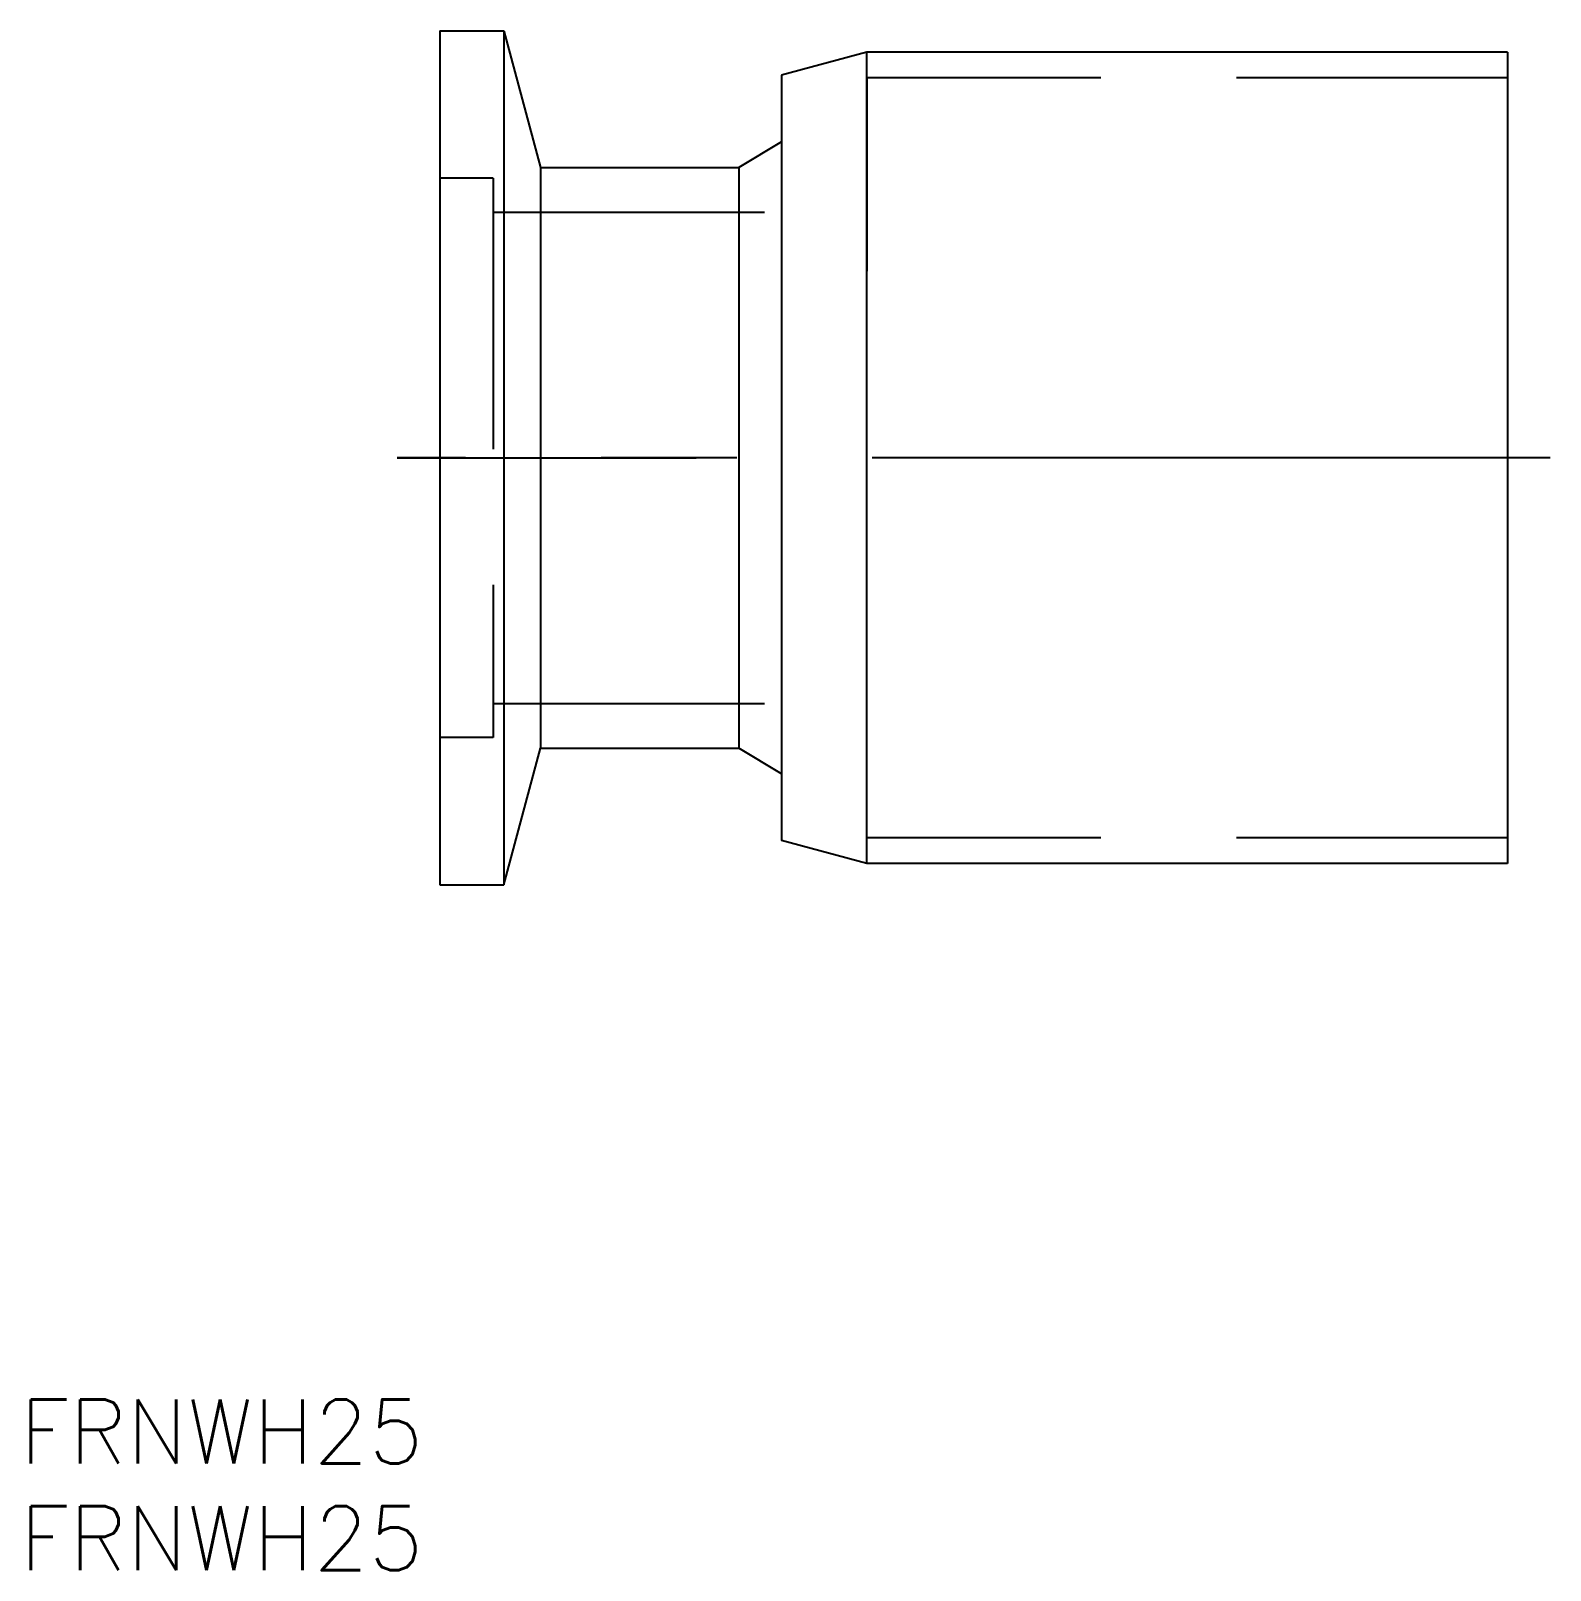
# Model space of a CAD drawing. Extents: x -19.2 to 52, y -52.1 to 20.
import ezdxf

# ---------------------------------------------------------------- set-up
doc = ezdxf.new("R2010")
doc.units = 0
doc.linetypes.add('CENTER', pattern=[50.8, 31.75, -6.35, 6.35, -6.35])
doc.linetypes.add('DASHED', pattern=[19.05, 12.7, -6.35])
doc.layers.get('0').update_dxf_attribs({"linetype": 'CONTINUOUS'})
doc.layers.add('CENTER', color=1, linetype='CENTER')
doc.styles.get("Standard").update_dxf_attribs({"font": 'txt.shx', "height": 3, "bigfont": 'bigfont.shx'})

# ---------------------------------------------------------------- blocks, each defined once
blk = doc.blocks.new('*U11')
at = {"color": 7, "linetype": 'CONTINUOUS'}
blk.add_text('FRNWH25', height=3, dxfattribs=at).set_placement((-19.677, -47.097))
blk = doc.blocks.new('*U12')
at = {"color": 7, "linetype": 'CONTINUOUS'}
blk.add_text('FRNWH25', height=3, dxfattribs=at).set_placement((-19.677, -52.097))

msp = doc.modelspace()

# ---------------------------------------------------------------- linework, layer by layer
at = {"color": 7, "linetype": 'CONTINUOUS'}
for p, q in [((0, 20), (0, -20)), ((0, 20), (3, 20)), ((3, 20), (3, -20)), ((3, 20), (4.715, 13.6)), ((20, 19), (16, 17.928)), ((50, 19), (20, 19)), ((20, -19), (20, 19)), ((50, 19), (50, -19)), ((16, 17.928), (16, -17.928)), ((16, 14.8), (14, 13.6)), ((4.715, 13.6), (4.715, -13.6)), ((4.715, 13.6), (14, 13.6)), ((14, 13.6), (14, -13.6)), ((3, -20), (4.715, -13.6)), ((4.715, -13.6), (14, -13.6)), ((16, -14.8), (14, -13.6)), ((20, -19), (16, -17.928)), ((50, -19), (20, -19)), ((0, -20), (3, -20))]:
    msp.add_line(p, q, dxfattribs=at)
at = {"color": 3, "linetype": 'DASHED'}
for p, q in [((20, 17.8), (20, 8.75)), ((50, 17.8), (20, 17.8)), ((2.5, 13.1), (0, 13.1)), ((2.5, 13.1), (2.5, -13.1)), ((2.5, 11.5), (20, 11.5)), ((2.5, 11.5), (10, 11.5)), ((20, -17.8), (20, -8.75)), ((2.5, -11.5), (20, -11.5)), ((2.5, -11.5), (10, -11.5)), ((2.5, -13.1), (0, -13.1)), ((50, -17.8), (20, -17.8))]:
    msp.add_line(p, q, dxfattribs=at)
at = {"layer": 'CENTER', "color": 1, "linetype": 'CENTER'}
for p, q in [((52, 0), (-2, 0)), ((-2, 0), (12, 0))]:
    msp.add_line(p, q, dxfattribs=at)

# ---------------------------------------------------------------- block references
at = {"color": 7, "linetype": 'CONTINUOUS'}
for name in ['*U11', '*U12']:
    msp.add_blockref(name, (0, 0), dxfattribs=at)

doc.saveas('drawing.dxf')
